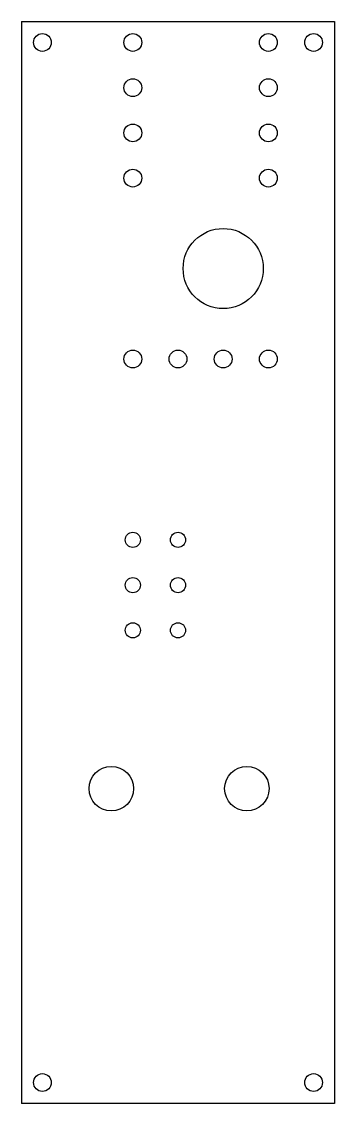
# Model space of a CAD drawing. Header units: millimetres. Extents: x -1.2 to 16.4, y -1.2 to 59.6.
import ezdxf

# ---------------------------------------------------------------- set-up
doc = ezdxf.new("R2010")
doc.units = ezdxf.units.MM

msp = doc.modelspace()

# ---------------------------------------------------------------- linework, layer by layer
for p, q in [((-1.17, 59.59), (16.41, 59.59)), ((-1.17, 59.59), (-1.17, -1.17)), ((16.41, 59.59), (16.41, -1.17)), ((16.41, -1.17), (-1.17, -1.17))]:
    msp.add_line(p, q)
for centre, radius in [((0, 58.42), 0.5), ((5.08, 58.42), 0.5), ((12.7, 58.42), 0.5), ((15.24, 58.42), 0.5), ((5.08, 55.88), 0.5), ((12.7, 55.88), 0.5), ((5.08, 53.34), 0.5), ((12.7, 53.34), 0.5), ((5.08, 50.8), 0.5), ((12.7, 50.8), 0.5), ((10.16, 45.72), 2.25), ((5.08, 40.64), 0.5), ((7.62, 40.64), 0.5), ((10.16, 40.64), 0.5), ((12.7, 40.64), 0.5), ((5.08, 30.48), 0.425), ((7.62, 30.48), 0.425), ((5.08, 27.94), 0.425), ((7.62, 27.94), 0.425), ((5.08, 25.4), 0.425), ((7.62, 25.4), 0.425), ((3.87, 16.51), 1.25), ((11.49, 16.51), 1.25), ((0, 0), 0.5), ((15.24, 0), 0.5)]:
    msp.add_circle(centre, radius)

doc.saveas('drawing.dxf')
